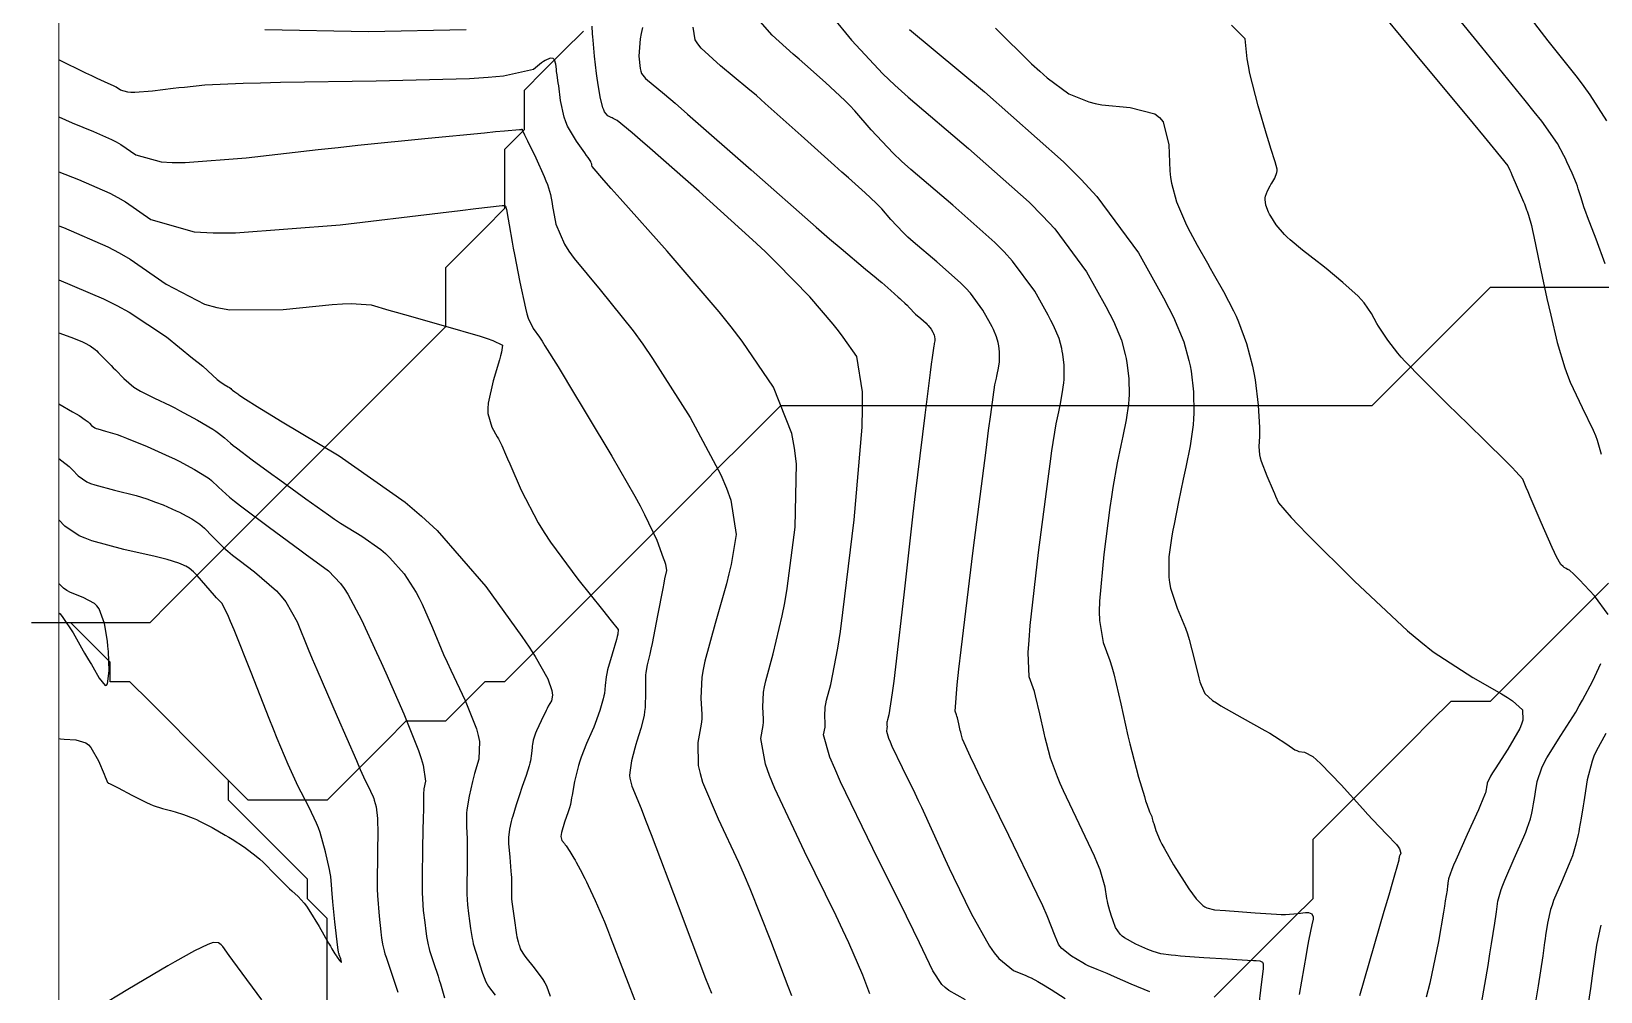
# Model space of a CAD drawing. Header units: metres. Extents: x 837117 to 838477, y 1189012 to 1191015.
# Drawn here: x 837475.1 to 837554.7, y 1189246.7 to 1189295.4 of the extents above; entities that cross this region are included whole.
import ezdxf

# ---------------------------------------------------------------- set-up
doc = ezdxf.new("R2010")
doc.units = ezdxf.units.M
doc.header["$LTSCALE"] = 0.3
doc.layers.add('COORD', color=7, linetype='Continuous', lineweight=20)
doc.layers.add('DRENAJE', color=5, linetype='Continuous', lineweight=25)
doc.layers.add('COTAS 10', color=1, linetype='Continuous')
doc.layers.add('COTAS INT', color=252, linetype='Continuous')

msp = doc.modelspace()

# ---------------------------------------------------------------- linework, layer by layer
at = {"layer": 'COORD'}
msp.add_lwpolyline([(837476.514, 1189013.872), (838476.514, 1189013.872), (838476.514, 1191013.872), (837476.514, 1191013.872)], close=True, dxfattribs=at)
at = {"layer": 'COTAS 10'}
for points, elevation in [([(837506.118, 1189295.572), (837506.054, 1189295.276), (837506.004, 1189294.997), (837505.932, 1189294.132), (837505.993, 1189293.499), (837506.025, 1189293.366), (837506.065, 1189293.251), (837506.266, 1189292.99), (837507.238, 1189292.193), (837507.764, 1189291.741), (837508.402, 1189291.188), (837511.632, 1189288.354), (837514.927, 1189285.459), (837515.605, 1189284.868), (837516.182, 1189284.368), (837517.418, 1189283.321), (837517.964, 1189282.881), (837518.106, 1189282.763), (837518.244, 1189282.647), (837518.706, 1189282.242), (837519.08, 1189281.903), (837519.163, 1189281.829), (837519.236, 1189281.763), (837519.425, 1189281.596), (837519.548, 1189281.481), (837519.58, 1189281.449), (837519.611, 1189281.416), (837519.714, 1189281.296), (837519.853, 1189281.148), (837519.906, 1189281.098), (837519.965, 1189281.045), (837520.23, 1189280.819), (837520.496, 1189280.584), (837520.556, 1189280.524), (837520.609, 1189280.466), (837520.749, 1189280.276), (837520.834, 1189280.124), (837520.852, 1189280.09), (837520.867, 1189280.059), (837520.903, 1189279.976), (837520.92, 1189279.914), (837520.923, 1189279.896), (837520.927, 1189279.877), (837520.935, 1189279.807), (837520.936, 1189279.736), (837520.934, 1189279.696), (837520.923, 1189279.625), (837520.909, 1189279.553), (837520.905, 1189279.533), (837520.9, 1189279.513), (837520.884, 1189279.437), (837520.805, 1189278.851), (837520.761, 1189278.509), (837520.707, 1189278.088), (837520.432, 1189275.919), (837520.062, 1189272.893), (837519.948, 1189271.931), (837519.83, 1189270.916), (837519.362, 1189266.806), (837518.942, 1189263.161), (837518.854, 1189262.44), (837518.778, 1189261.844), (837518.606, 1189260.732), (837518.534, 1189260.472), (837518.522, 1189260.413), (837518.513, 1189260.36), (837518.507, 1189260.215), (837518.514, 1189260.102), (837518.512, 1189260.069), (837518.509, 1189260.035), (837518.487, 1189259.908), (837518.59, 1189259.544), (837518.667, 1189259.361), (837518.764, 1189259.143), (837519.289, 1189258.055), (837519.928, 1189256.75), (837520.096, 1189256.394), (837520.262, 1189256.04), (837520.831, 1189254.78), (837521.464, 1189253.389), (837521.669, 1189252.953), (837521.888, 1189252.495), (837522.785, 1189250.653), (837523.713, 1189249.001), (837523.951, 1189248.662), (837524.18, 1189248.375), (837524.936, 1189247.764), (837525.551, 1189247.513), (837525.691, 1189247.452), (837525.817, 1189247.394), (837526.163, 1189247.218), (837526.535, 1189246.991), (837526.677, 1189246.901), (837526.837, 1189246.8), (837527.555, 1189246.34)], 1590), ([(837524.023, 1189295.547), (837525.837, 1189293.741), (837526.257, 1189293.355), (837526.642, 1189293.018), (837527.739, 1189292.209), (837528.741, 1189291.807), (837529.067, 1189291.727), (837529.413, 1189291.659), (837530.839, 1189291.526), (837532.092, 1189291.205), (837532.329, 1189291.02), (837532.519, 1189290.793), (837532.809, 1189289.623), (837532.856, 1189288.302), (837532.893, 1189287.98), (837532.939, 1189287.677), (837533.191, 1189286.739), (837533.547, 1189285.905), (837533.659, 1189285.668), (837533.776, 1189285.428), (837534.249, 1189284.537), (837534.764, 1189283.623), (837534.908, 1189283.369), (837535.053, 1189283.113), (837535.583, 1189282.186), (837536.084, 1189281.216), (837536.212, 1189280.935), (837536.334, 1189280.648), (837536.736, 1189279.563), (837537.052, 1189278.399), (837537.12, 1189278.063), (837537.181, 1189277.72), (837537.331, 1189276.43), (837537.397, 1189275.298), (837537.404, 1189275.056), (837537.407, 1189274.844), (837537.376, 1189274.333), (837537.4, 1189273.915), (837537.437, 1189273.761), (837537.486, 1189273.591), (837537.774, 1189272.841), (837538.092, 1189272.11), (837538.16, 1189271.952), (837538.22, 1189271.814), (837538.365, 1189271.477), (837539.011, 1189270.74), (837539.386, 1189270.35), (837539.846, 1189269.879), (837542.217, 1189267.507), (837544.917, 1189264.993), (837545.584, 1189264.433), (837546.217, 1189263.932), (837548.214, 1189262.615), (837549.68, 1189261.797), (837549.978, 1189261.611), (837550.23, 1189261.442), (837550.748, 1189260.976), (837550.763, 1189260.458), (837550.697, 1189260.256), (837550.601, 1189260.029), (837550, 1189258.995), (837549.353, 1189257.999), (837549.227, 1189257.795), (837549.125, 1189257.623), (837548.948, 1189257.262), (837548.924, 1189257.118), (837548.919, 1189257.083), (837548.913, 1189257.05), (837548.897, 1189256.948), (837548.882, 1189256.862), (837548.877, 1189256.839), (837548.873, 1189256.816), (837548.855, 1189256.736), (837548.702, 1189256.37), (837548.612, 1189256.167), (837548.502, 1189255.919), (837547.932, 1189254.657), (837547.359, 1189253.369), (837547.247, 1189253.105), (837547.156, 1189252.881), (837546.993, 1189252.409), (837546.962, 1189252.194), (837546.953, 1189252.132), (837546.944, 1189252.069), (837546.913, 1189251.836), (837546.827, 1189251.293), (837546.784, 1189251.036), (837546.733, 1189250.731), (837546.479, 1189249.244), (837546.034, 1189247.124), (837545.862, 1189246.42)], 1600), ([(837476.514, 1189285.524), (837476.755, 1189285.431), (837478.999, 1189284.45), (837479.574, 1189284.146), (837480.128, 1189283.829), (837481.959, 1189282.565), (837483.903, 1189281.544), (837484.528, 1189281.379), (837485.19, 1189281.265), (837487.896, 1189281.282), (837490.375, 1189281.53), (837490.895, 1189281.562), (837491.342, 1189281.579), (837492.356, 1189281.508), (837493.245, 1189281.244), (837493.615, 1189281.138), (837494.037, 1189281.018), (837496.006, 1189280.468), (837497.876, 1189279.926), (837498.236, 1189279.811), (837498.527, 1189279.711), (837499.009, 1189279.477), (837498.959, 1189279.118), (837498.915, 1189278.939), (837498.858, 1189278.725), (837498.546, 1189277.667), (837498.292, 1189276.526), (837498.273, 1189276.259), (837498.276, 1189276.015), (837498.468, 1189275.314), (837498.751, 1189274.831), (837498.811, 1189274.724), (837498.862, 1189274.629), (837498.982, 1189274.385), (837499.172, 1189273.938), (837499.268, 1189273.714), (837499.383, 1189273.448), (837499.958, 1189272.128), (837500.823, 1189270.462), (837501.122, 1189269.978), (837501.446, 1189269.484), (837502.831, 1189267.616), (837504.089, 1189266.048), (837504.533, 1189265.493), (837504.878, 1189265.058), (837504.863, 1189264.822), (837504.835, 1189264.699), (837504.797, 1189264.551), (837504.574, 1189263.805), (837504.342, 1189263.008), (837504.299, 1189262.827), (837504.265, 1189262.663), (837504.216, 1189262.216), (837504.182, 1189261.818), (837504.156, 1189261.686), (837504.124, 1189261.543), (837503.951, 1189260.947), (837503.715, 1189260.288), (837503.643, 1189260.106), (837503.569, 1189259.925), (837503.278, 1189259.27), (837502.997, 1189258.578), (837502.93, 1189258.373), (837502.866, 1189258.163), (837502.674, 1189257.353), (837502.541, 1189256.657), (837502.515, 1189256.519), (837502.494, 1189256.404), (837502.458, 1189256.183), (837502.409, 1189256.006), (837502.381, 1189255.918), (837502.345, 1189255.814), (837502.162, 1189255.296), (837502.003, 1189254.769), (837501.982, 1189254.659), (837501.972, 1189254.565), (837502.021, 1189254.355), (837502.154, 1189254.203), (837502.197, 1189254.145), (837502.243, 1189254.081), (837502.431, 1189253.795), (837502.636, 1189253.456), (837502.693, 1189253.359), (837502.749, 1189253.261), (837502.952, 1189252.896), (837503.192, 1189252.427), (837503.271, 1189252.263), (837503.357, 1189252.085), (837503.713, 1189251.317), (837504.179, 1189250.23), (837504.333, 1189249.849), (837504.498, 1189249.434), (837505.187, 1189247.647), (837505.873, 1189245.851)], 1580), ([(837476.514, 1189259.537), (837476.6, 1189259.521), (837476.782, 1189259.495), (837477.379, 1189259.462), (837477.89, 1189259.309), (837478.018, 1189259.206), (837478.139, 1189259.078), (837478.528, 1189258.399), (837478.811, 1189257.714), (837478.866, 1189257.582), (837478.912, 1189257.474), (837478.991, 1189257.294), (837479.013, 1189257.277), (837479.022, 1189257.272), (837479.032, 1189257.268), (837479.078, 1189257.252), (837479.285, 1189257.152), (837479.397, 1189257.095), (837479.532, 1189257.024), (837480.217, 1189256.661), (837480.967, 1189256.283), (837481.144, 1189256.204), (837481.306, 1189256.135), (837481.781, 1189255.975), (837482.179, 1189255.875), (837482.293, 1189255.844), (837482.409, 1189255.811), (837482.843, 1189255.678), (837483.336, 1189255.489), (837483.49, 1189255.42), (837483.65, 1189255.345), (837484.29, 1189255.016), (837484.959, 1189254.635), (837485.138, 1189254.527), (837485.314, 1189254.419), (837485.925, 1189254.018), (837486.53, 1189253.557), (837486.701, 1189253.41), (837486.873, 1189253.254), (837487.511, 1189252.623), (837488.08, 1189252.037), (837488.21, 1189251.91), (837488.327, 1189251.798), (837488.648, 1189251.521), (837488.959, 1189251.178), (837489.068, 1189251.025), (837489.189, 1189250.846), (837489.71, 1189249.99), (837490.192, 1189249.158), (837490.288, 1189248.994), (837490.368, 1189248.858), (837490.519, 1189248.61), (837490.581, 1189248.523), (837490.605, 1189248.489), (837490.631, 1189248.451), (837490.749, 1189248.28), (837490.842, 1189248.171), (837490.852, 1189248.172), (837490.855, 1189248.187), (837490.811, 1189248.356), (837490.739, 1189248.564), (837490.726, 1189248.605), (837490.715, 1189248.637), (837490.697, 1189248.692), (837490.669, 1189248.932), (837490.518, 1189250.233), (837490.407, 1189251.253), (837490.387, 1189251.47), (837490.371, 1189251.66), (837490.349, 1189252.111), (837490.307, 1189252.531), (837490.278, 1189252.7), (837490.241, 1189252.892), (837490.045, 1189253.78), (837489.768, 1189254.756), (837489.68, 1189255.005), (837489.587, 1189255.244), (837489.211, 1189256.028), (837488.799, 1189256.802), (837488.683, 1189257.035), (837488.566, 1189257.276), (837488.141, 1189258.213), (837487.591, 1189259.531), (837487.396, 1189260.011), (837487.184, 1189260.542), (837486.263, 1189262.878), (837485.403, 1189265.037), (837485.229, 1189265.457), (837485.083, 1189265.799), (837484.785, 1189266.389), (837484.59, 1189266.578), (837484.508, 1189266.667), (837484.414, 1189266.772), (837483.976, 1189267.282), (837483.532, 1189267.792), (837483.435, 1189267.896), (837483.348, 1189267.985), (837483.128, 1189268.173), (837482.957, 1189268.263), (837482.901, 1189268.29), (837482.842, 1189268.318), (837482.599, 1189268.427), (837482.01, 1189268.602), (837481.732, 1189268.672), (837481.406, 1189268.751), (837479.813, 1189269.114), (837478.19, 1189269.552), (837477.844, 1189269.678), (837477.542, 1189269.807), (837476.826, 1189270.289), (837476.514, 1189270.621)], 1570)]:
    msp.add_lwpolyline(points, dxfattribs=dict(at, elevation=elevation))
at = {"layer": 'COTAS INT'}
for points, elevation in [([(837542.382, 1189297.776), (837545.304, 1189294.247), (837548.233, 1189290.714), (837548.795, 1189290.033), (837549.25, 1189289.481), (837549.997, 1189288.561), (837550.097, 1189288.348), (837550.145, 1189288.242), (837550.201, 1189288.115), (837550.474, 1189287.489), (837550.741, 1189286.865), (837550.794, 1189286.741), (837550.837, 1189286.637), (837550.914, 1189286.436), (837550.944, 1189286.34), (837550.958, 1189286.302), (837550.974, 1189286.259), (837551.05, 1189286.064), (837551.194, 1189285.535), (837551.252, 1189285.282), (837551.319, 1189284.983), (837551.627, 1189283.517), (837551.981, 1189281.842), (837552.076, 1189281.411), (837552.17, 1189280.994), (837552.499, 1189279.608), (837552.889, 1189278.315), (837553.021, 1189277.958), (837553.163, 1189277.6), (837553.767, 1189276.312), (837554.324, 1189275.165), (837554.438, 1189274.898), (837554.534, 1189274.652), (837554.736, 1189273.943)], 1604), ([(837554.937, 1189283.602), (837554.478, 1189284.845), (837554.04, 1189285.97), (837553.948, 1189286.217), (837553.869, 1189286.436), (837553.693, 1189286.991), (837553.571, 1189287.4), (837553.527, 1189287.528), (837553.478, 1189287.661), (837553.262, 1189288.19), (837552.997, 1189288.767), (837552.917, 1189288.93), (837552.834, 1189289.094), (837552.51, 1189289.699), (837551.713, 1189290.82), (837551.332, 1189291.309), (837550.882, 1189291.876), (837548.677, 1189294.572), (837546.513, 1189297.249)], 1606), ([(837555.022, 1189290.837), (837554.176, 1189292.158), (837553.869, 1189292.585), (837553.531, 1189293.038), (837552.049, 1189294.896), (837550.645, 1189296.722)], 1608), ([(837537.297, 1189245.346), (837537.464, 1189246.767), (837537.499, 1189247.062), (837537.531, 1189247.314), (837537.606, 1189247.867), (837537.609, 1189248.089), (837537.595, 1189248.132), (837537.574, 1189248.168), (837537.445, 1189248.233), (837537.241, 1189248.249), (837537.173, 1189248.253), (837537.101, 1189248.258), (837536.8, 1189248.276), (837536.258, 1189248.309), (837536.034, 1189248.323), (837535.777, 1189248.339), (837534.584, 1189248.414), (837533.395, 1189248.498), (837533.141, 1189248.52), (837532.92, 1189248.541), (837532.394, 1189248.61), (837532.01, 1189248.724), (837531.878, 1189248.774), (837531.735, 1189248.83), (837531.128, 1189249.098), (837530.557, 1189249.423), (837530.437, 1189249.514), (837530.334, 1189249.607), (837530.1, 1189249.951), (837529.98, 1189250.293), (837529.949, 1189250.385), (837529.918, 1189250.476), (837529.815, 1189250.792), (837529.718, 1189251.163), (837529.692, 1189251.288), (837529.666, 1189251.423), (837529.574, 1189251.99), (837529.318, 1189252.868), (837529.188, 1189253.198), (837529.034, 1189253.565), (837528.264, 1189255.208), (837527.472, 1189256.868), (837527.303, 1189257.246), (837527.156, 1189257.59), (837526.806, 1189258.537), (837526.596, 1189259.317), (837526.537, 1189259.555), (837526.478, 1189259.803), (837526.261, 1189260.777), (837526.046, 1189261.696), (837525.987, 1189261.909), (837525.93, 1189262.103), (837525.726, 1189262.657), (837525.676, 1189263.888), (837525.716, 1189264.51), (837525.778, 1189265.254), (837526.196, 1189268.956), (837526.678, 1189272.694), (837526.782, 1189273.46), (837526.872, 1189274.11), (837527.09, 1189275.486), (837527.219, 1189276.092), (837527.254, 1189276.257), (837527.287, 1189276.42), (837527.404, 1189276.997), (837527.486, 1189277.566), (837527.498, 1189277.724), (837527.505, 1189277.882), (837527.493, 1189278.456), (837527.428, 1189279.014), (837527.402, 1189279.162), (837527.372, 1189279.308), (837527.236, 1189279.811), (837526.951, 1189280.475), (837526.827, 1189280.722), (837526.684, 1189280.997), (837526.009, 1189282.216), (837524.883, 1189283.735), (837524.457, 1189284.198), (837523.98, 1189284.679), (837521.846, 1189286.569), (837519.716, 1189288.377), (837519.242, 1189288.807), (837518.819, 1189289.206), (837517.709, 1189290.389), (837516.878, 1189291.355), (837516.63, 1189291.617), (837516.375, 1189291.877), (837515.391, 1189292.794), (837514.348, 1189293.711), (837514.056, 1189293.971), (837513.763, 1189294.232), (837512.69, 1189295.196), (837511.849, 1189296.148)], 1594), ([(837515.709, 1189296.152), (837516.706, 1189294.935), (837518.302, 1189293.235), (837518.911, 1189292.661), (837519.592, 1189292.044), (837522.654, 1189289.444), (837525.722, 1189286.726), (837526.407, 1189286.035), (837527.02, 1189285.369), (837528.638, 1189283.187), (837529.61, 1189281.433), (837529.815, 1189281.038), (837529.992, 1189280.683), (837530.403, 1189279.728), (837530.599, 1189279.005), (837530.642, 1189278.796), (837530.679, 1189278.583), (837530.773, 1189277.781), (837530.789, 1189276.956), (837530.779, 1189276.728), (837530.761, 1189276.501), (837530.644, 1189275.682), (837530.476, 1189274.853), (837530.428, 1189274.618), (837530.379, 1189274.382), (837530.193, 1189273.51), (837529.971, 1189272.257), (837529.899, 1189271.78), (837529.822, 1189271.246), (837529.504, 1189268.85), (837529.288, 1189266.485), (837529.275, 1189265.972), (837529.283, 1189265.52), (837529.481, 1189264.399), (837529.818, 1189263.483), (837529.914, 1189263.16), (837530.01, 1189262.808), (837530.367, 1189261.286), (837530.726, 1189259.673), (837530.824, 1189259.263), (837530.922, 1189258.869), (837531.269, 1189257.577), (837531.564, 1189256.583), (837531.628, 1189256.377), (837531.685, 1189256.2), (837531.83, 1189255.811), (837531.909, 1189255.641), (837531.925, 1189255.603), (837531.939, 1189255.569), (837531.965, 1189255.479), (837531.998, 1189255.345), (837532.016, 1189255.284), (837532.037, 1189255.213), (837532.145, 1189254.867), (837532.364, 1189254.349), (837532.456, 1189254.168), (837532.561, 1189253.971), (837533.05, 1189253.127), (837533.577, 1189252.284), (837533.704, 1189252.088), (837533.824, 1189251.908), (837534.193, 1189251.394), (837534.527, 1189251.061), (837534.625, 1189250.996), (837534.727, 1189250.942), (837535.113, 1189250.843), (837535.676, 1189250.804), (837535.889, 1189250.788), (837536.126, 1189250.769), (837537.187, 1189250.683), (837538.26, 1189250.618), (837538.506, 1189250.612), (837538.728, 1189250.613), (837539.344, 1189250.66), (837539.74, 1189250.707), (837539.823, 1189250.707), (837539.895, 1189250.701), (837540.063, 1189250.634), (837540.12, 1189250.486), (837540.123, 1189250.431), (837540.12, 1189250.368), (837540.063, 1189250.089), (837539.907, 1189249.35), (837539.842, 1189248.998), (837539.767, 1189248.581), (837539.416, 1189246.544)], 1596), ([(837497.172, 1189295.465), (837492.217, 1189295.362), (837486.958, 1189295.465)], 1588), ([(837522.486, 1189246.285), (837521.654, 1189246.745), (837521.466, 1189246.898), (837521.297, 1189247.063), (837520.84, 1189247.752), (837520.169, 1189249.169), (837519.864, 1189249.792), (837519.508, 1189250.515), (837517.792, 1189253.961), (837516.162, 1189257.338), (837515.86, 1189258.017), (837515.622, 1189258.586), (837515.3, 1189259.716), (837515.371, 1189260.109), (837515.38, 1189260.214), (837515.385, 1189260.316), (837515.365, 1189260.666), (837515.382, 1189261.118), (837515.41, 1189261.283), (837515.448, 1189261.466), (837515.671, 1189262.274), (837516.026, 1189264.115), (837516.148, 1189264.95), (837516.28, 1189265.925), (837516.842, 1189270.621), (837517.246, 1189275.306), (837517.278, 1189276.274), (837517.276, 1189277.1), (837516.98, 1189278.895), (837516.297, 1189279.885), (837516.051, 1189280.203), (837515.78, 1189280.54), (837514.595, 1189281.918), (837512.915, 1189283.652), (837512.332, 1189284.215), (837511.698, 1189284.813), (837508.981, 1189287.27), (837506.487, 1189289.457), (837505.994, 1189289.884), (837505.586, 1189290.234), (837504.826, 1189290.855), (837504.629, 1189290.964), (837504.577, 1189290.992), (837504.526, 1189291.018), (837504.349, 1189291.105), (837504.187, 1189291.3), (837504.146, 1189291.395), (837504.105, 1189291.508), (837503.971, 1189292.066), (837503.852, 1189292.791), (837503.821, 1189293.01), (837503.79, 1189293.238), (837503.688, 1189294.125), (837503.61, 1189294.93), (837503.594, 1189295.104), (837503.582, 1189295.258), (837503.559, 1189295.641)], 1588), ([(837531.835, 1189246.678), (837530.888, 1189247.072), (837530.051, 1189247.454), (837529.856, 1189247.539), (837529.677, 1189247.616), (837529.165, 1189247.818), (837528.719, 1189248.009), (837528.583, 1189248.078), (837528.44, 1189248.155), (837527.878, 1189248.494), (837527.384, 1189248.885), (837527.285, 1189248.995), (837527.202, 1189249.105), (837527.038, 1189249.509), (837526.643, 1189250.539), (837526.415, 1189251.044), (837526.136, 1189251.644), (837524.698, 1189254.605), (837523.258, 1189257.535), (837522.977, 1189258.116), (837522.748, 1189258.596), (837522.343, 1189259.496), (837522.271, 1189259.765), (837522.251, 1189259.847), (837522.23, 1189259.932), (837522.156, 1189260.267), (837522.081, 1189260.584), (837522.061, 1189260.657), (837522.041, 1189260.724), (837521.971, 1189260.915), (837522.07, 1189262.255), (837522.156, 1189263.047), (837522.269, 1189264.022), (837522.888, 1189269.063), (837523.535, 1189274.142), (837523.665, 1189275.141), (837523.773, 1189275.963), (837523.987, 1189277.461), (837524.06, 1189277.802), (837524.079, 1189277.895), (837524.098, 1189277.987), (837524.163, 1189278.311), (837524.21, 1189278.631), (837524.216, 1189278.72), (837524.221, 1189278.809), (837524.214, 1189279.132), (837524.177, 1189279.446), (837524.163, 1189279.529), (837524.146, 1189279.611), (837524.069, 1189279.894), (837523.909, 1189280.267), (837523.839, 1189280.406), (837523.759, 1189280.56), (837523.379, 1189281.246), (837522.746, 1189282.1), (837522.506, 1189282.361), (837522.238, 1189282.631), (837521.038, 1189283.694), (837519.84, 1189284.711), (837519.574, 1189284.953), (837519.336, 1189285.177), (837518.711, 1189285.842), (837518.244, 1189286.386), (837518.105, 1189286.533), (837517.961, 1189286.679), (837517.408, 1189287.195), (837516.557, 1189287.95), (837516.226, 1189288.247), (837515.854, 1189288.582), (837514.164, 1189290.108), (837512.343, 1189291.727), (837511.888, 1189292.121), (837511.454, 1189292.491), (837510.063, 1189293.631), (837509.091, 1189294.532), (837508.92, 1189294.752), (837508.792, 1189294.958), (837508.685, 1189295.596)], 1592), ([(837519.66, 1189295.469), (837523.462, 1189292.318), (837527.464, 1189288.774), (837528.357, 1189287.872), (837529.157, 1189287.004), (837531.268, 1189284.157), (837532.535, 1189281.869), (837532.803, 1189281.354), (837533.034, 1189280.891), (837533.569, 1189279.645), (837533.825, 1189278.702), (837533.881, 1189278.429), (837533.93, 1189278.151), (837534.052, 1189277.105), (837534.074, 1189276.029), (837534.06, 1189275.732), (837534.037, 1189275.435), (837533.884, 1189274.368), (837533.666, 1189273.286), (837533.603, 1189272.98), (837533.538, 1189272.671), (837533.297, 1189271.534), (837533.07, 1189270.404), (837533.016, 1189270.1), (837532.965, 1189269.799), (837532.812, 1189268.743), (837532.798, 1189267.717), (837532.835, 1189267.434), (837532.889, 1189267.153), (837533.236, 1189266.141), (837533.651, 1189265.124), (837533.75, 1189264.839), (837533.841, 1189264.553), (837534.111, 1189263.506), (837534.326, 1189262.603), (837534.382, 1189262.408), (837534.437, 1189262.236), (837534.624, 1189261.812), (837535.025, 1189261.458), (837535.215, 1189261.33), (837535.438, 1189261.189), (837536.531, 1189260.573), (837537.678, 1189259.942), (837537.935, 1189259.792), (837538.167, 1189259.652), (837538.787, 1189259.234), (837539.199, 1189258.963), (837539.298, 1189258.915), (837539.392, 1189258.878), (837539.678, 1189258.845), (837540.114, 1189258.616), (837540.302, 1189258.456), (837540.518, 1189258.253), (837541.542, 1189257.174), (837542.637, 1189255.966), (837542.898, 1189255.683), (837543.141, 1189255.422), (837543.869, 1189254.667), (837544.347, 1189254.15), (837544.433, 1189254.04), (837544.499, 1189253.944), (837544.569, 1189253.716), (837544.519, 1189253.604), (837544.509, 1189253.582), (837544.501, 1189253.564), (837544.488, 1189253.528), (837544.486, 1189253.517), (837544.486, 1189253.514), (837544.485, 1189253.511), (837544.484, 1189253.499), (837544.479, 1189253.47), (837544.477, 1189253.457), (837544.474, 1189253.441), (837544.461, 1189253.363), (837544.147, 1189252.252), (837543.954, 1189251.584), (837543.716, 1189250.76), (837542.475, 1189246.483)], 1598), ([(837555.092, 1189265.808), (837554.391, 1189266.762), (837553.623, 1189267.577), (837553.472, 1189267.734), (837553.348, 1189267.86), (837553.125, 1189268.068), (837553.069, 1189268.087), (837553.05, 1189268.095), (837553.03, 1189268.104), (837552.949, 1189268.144), (837552.855, 1189268.204), (837552.827, 1189268.225), (837552.799, 1189268.248), (837552.691, 1189268.346), (837552.469, 1189268.743), (837552.369, 1189268.953), (837552.252, 1189269.207), (837551.689, 1189270.489), (837551.137, 1189271.777), (837551.026, 1189272.035), (837550.934, 1189272.25), (837550.753, 1189272.67), (837550.41, 1189273.068), (837550.216, 1189273.27), (837549.978, 1189273.51), (837548.761, 1189274.708), (837547.369, 1189276.064), (837547.022, 1189276.404), (837546.691, 1189276.729), (837545.632, 1189277.775), (837544.789, 1189278.649), (837544.593, 1189278.866), (837544.414, 1189279.072), (837543.906, 1189279.723), (837543.537, 1189280.284), (837543.445, 1189280.433), (837543.358, 1189280.578), (837543.084, 1189281.08), (837542.714, 1189281.615), (837542.567, 1189281.781), (837542.4, 1189281.956), (837541.634, 1189282.651), (837540.777, 1189283.357), (837540.553, 1189283.538), (837540.334, 1189283.713), (837539.588, 1189284.29), (837538.951, 1189284.812), (837538.801, 1189284.951), (837538.663, 1189285.089), (837538.257, 1189285.568), (837537.975, 1189286.004), (837537.914, 1189286.114), (837537.861, 1189286.219), (837537.732, 1189286.562), (837537.694, 1189286.863), (837537.699, 1189286.943), (837537.709, 1189287.021), (837537.801, 1189287.288), (837537.941, 1189287.545), (837537.982, 1189287.615), (837538.024, 1189287.686), (837538.183, 1189287.942), (837538.287, 1189288.223), (837538.293, 1189288.311), (837538.291, 1189288.402), (837538.201, 1189288.767), (837537.977, 1189289.441), (837537.889, 1189289.728), (837537.79, 1189290.057), (837537.338, 1189291.609), (837536.919, 1189293.246), (837536.84, 1189293.63), (837536.777, 1189293.983), (837536.683, 1189295.009), (837535.991, 1189295.696)], 1602), ([(837517.647, 1189246.588), (837517.291, 1189247.526), (837516.578, 1189249.174), (837516.278, 1189249.814), (837515.934, 1189250.535), (837514.324, 1189253.806), (837512.83, 1189256.991), (837512.56, 1189257.657), (837512.351, 1189258.231), (837512.114, 1189259.523), (837512.233, 1189260.184), (837512.248, 1189260.358), (837512.256, 1189260.529), (837512.222, 1189261.118), (837512.251, 1189261.875), (837512.298, 1189262.153), (837512.362, 1189262.46), (837512.735, 1189263.816), (837513.201, 1189265.743), (837513.324, 1189266.411), (837513.444, 1189267.138), (837513.853, 1189270.246), (837513.922, 1189273.457), (837513.828, 1189274.248), (837513.684, 1189274.997), (837512.756, 1189277.35), (837511.169, 1189279.667), (837510.611, 1189280.395), (837510.001, 1189281.159), (837507.369, 1189284.229), (837504.979, 1189286.904), (837504.522, 1189287.42), (837504.154, 1189287.838), (837503.563, 1189288.535), (837503.553, 1189288.589), (837503.55, 1189288.602), (837503.548, 1189288.613), (837503.542, 1189288.647), (837503.531, 1189288.684), (837503.519, 1189288.714), (837503.487, 1189288.784), (837503.352, 1189288.992), (837503.28, 1189289.094), (837503.194, 1189289.216), (837502.76, 1189289.819), (837502.313, 1189290.579), (837502.219, 1189290.8), (837502.138, 1189291.025), (837501.952, 1189291.878), (837501.864, 1189292.615), (837501.845, 1189292.768), (837501.829, 1189292.898), (837501.787, 1189293.185), (837501.76, 1189293.354), (837501.753, 1189293.41), (837501.745, 1189293.47), (837501.717, 1189293.72), (837501.655, 1189293.935), (837501.626, 1189293.973), (837501.592, 1189294.001), (837501.426, 1189294.024), (837501.175, 1189293.912), (837501.087, 1189293.855), (837500.991, 1189293.788), (837500.579, 1189293.45), (837499.073, 1189293.108), (837498.288, 1189293.037), (837497.343, 1189292.977), (837492.602, 1189292.849), (837487.753, 1189292.781), (837486.74, 1189292.759), (837485.87, 1189292.737), (837483.917, 1189292.645), (837482.889, 1189292.541), (837482.601, 1189292.51), (837482.312, 1189292.478), (837481.258, 1189292.357), (837480.363, 1189292.287), (837480.175, 1189292.288), (837480.013, 1189292.297), (837479.643, 1189292.402), (837479.425, 1189292.552), (837479.359, 1189292.59), (837479.291, 1189292.626), (837479.024, 1189292.743), (837478.452, 1189292.999), (837478.192, 1189293.123), (837477.888, 1189293.27), (837476.514, 1189293.946)], 1586), ([(837476.514, 1189291.047), (837476.516, 1189291.046), (837476.862, 1189290.889), (837477.192, 1189290.743), (837478.267, 1189290.306), (837479.194, 1189289.901), (837479.431, 1189289.776), (837479.659, 1189289.644), (837480.415, 1189289.123), (837481.7, 1189288.759), (837482.263, 1189288.727), (837482.915, 1189288.725), (837486.018, 1189288.968), (837489.675, 1189289.387), (837490.678, 1189289.497), (837491.676, 1189289.604), (837495.244, 1189289.966), (837498.106, 1189290.243), (837498.66, 1189290.296), (837499.109, 1189290.339), (837499.871, 1189290.407), (837499.942, 1189290.409), (837499.956, 1189290.41), (837499.968, 1189290.412), (837499.992, 1189290.419), (837500.001, 1189290.421), (837500.004, 1189290.418), (837500.008, 1189290.403), (837500.011, 1189290.384), (837500.013, 1189290.379), (837500.014, 1189290.375), (837500.021, 1189290.362), (837500.13, 1189290.141), (837500.195, 1189290.005), (837500.277, 1189289.837), (837500.699, 1189288.962), (837501.131, 1189288.017), (837501.219, 1189287.805), (837501.293, 1189287.616), (837501.445, 1189287.11), (837501.525, 1189286.656), (837501.554, 1189286.499), (837501.586, 1189286.329), (837501.725, 1189285.598), (837502.164, 1189284.59), (837502.385, 1189284.244), (837502.65, 1189283.869), (837503.965, 1189282.276), (837505.637, 1189280.199), (837506.127, 1189279.52), (837506.628, 1189278.796), (837508.532, 1189275.804), (837510.093, 1189272.895), (837510.378, 1189272.223), (837510.598, 1189271.608), (837510.863, 1189269.87), (837510.607, 1189268.35), (837510.5, 1189267.873), (837510.377, 1189267.372), (837509.8, 1189265.357), (837509.276, 1189263.454), (837509.186, 1189263.023), (837509.12, 1189262.633), (837509.08, 1189261.569), (837509.127, 1189260.743), (837509.116, 1189260.503), (837509.094, 1189260.258), (837508.928, 1189259.33), (837508.941, 1189258.153), (837509.033, 1189257.751), (837509.163, 1189257.315), (837509.95, 1189255.463), (837510.987, 1189253.257), (837511.275, 1189252.598), (837511.563, 1189251.917), (837512.607, 1189249.286), (837513.482, 1189246.979), (837513.664, 1189246.503)], 1584), ([(837476.514, 1189288.259), (837477.511, 1189287.868), (837479.096, 1189287.175), (837479.502, 1189286.961), (837479.893, 1189286.737), (837481.187, 1189285.844), (837483.387, 1189285.221), (837484.35, 1189285.166), (837485.467, 1189285.163), (837490.777, 1189285.578), (837495.877, 1189286.183), (837496.861, 1189286.299), (837497.658, 1189286.394), (837498.993, 1189286.55), (837499.095, 1189286.552), (837499.116, 1189286.549), (837499.134, 1189286.545), (837499.173, 1189286.517), (837499.211, 1189286.349), (837499.228, 1189286.257), (837499.249, 1189286.145), (837499.348, 1189285.573), (837499.503, 1189284.7), (837499.558, 1189284.397), (837499.619, 1189284.068), (837499.886, 1189282.661), (837500.174, 1189281.342), (837500.248, 1189281.068), (837500.32, 1189280.834), (837500.562, 1189280.322), (837500.894, 1189279.869), (837501.024, 1189279.673), (837501.169, 1189279.446), (837501.832, 1189278.37), (837502.716, 1189276.9), (837503.002, 1189276.424), (837503.306, 1189275.918), (837504.551, 1189273.843), (837505.729, 1189271.808), (837505.99, 1189271.328), (837506.224, 1189270.883), (837506.833, 1189269.577), (837507.169, 1189268.692), (837507.229, 1189268.512), (837507.276, 1189268.362), (837507.329, 1189268.054), (837507.237, 1189267.629), (837507.191, 1189267.403), (837507.138, 1189267.131), (837506.873, 1189265.758), (837506.598, 1189264.354), (837506.538, 1189264.062), (837506.484, 1189263.812), (837506.35, 1189263.258), (837506.283, 1189262.875), (837506.272, 1189262.733), (837506.265, 1189262.575), (837506.267, 1189261.873), (837506.246, 1189261.102), (837506.224, 1189260.9), (837506.195, 1189260.703), (837506.031, 1189260.036), (837505.831, 1189259.398), (837505.779, 1189259.22), (837505.728, 1189259.041), (837505.559, 1189258.392), (837505.464, 1189257.8), (837505.461, 1189257.657), (837505.467, 1189257.524), (837505.575, 1189257.119), (837506.04, 1189255.978), (837506.272, 1189255.381), (837506.549, 1189254.661), (837507.922, 1189251.047), (837509.317, 1189247.37), (837509.607, 1189246.611)], 1582), ([(837476.514, 1189282.776), (837478.785, 1189281.818), (837479.455, 1189281.484), (837480.08, 1189281.146), (837481.969, 1189279.893), (837483.302, 1189278.819), (837483.577, 1189278.593), (837483.81, 1189278.399), (837484.311, 1189277.955), (837484.544, 1189277.735), (837484.609, 1189277.681), (837484.673, 1189277.631), (837484.908, 1189277.476), (837485.101, 1189277.364), (837485.139, 1189277.34), (837485.172, 1189277.32), (837485.235, 1189277.273), (837485.28, 1189277.232), (837485.301, 1189277.215), (837485.325, 1189277.196), (837485.444, 1189277.107), (837485.592, 1189276.999), (837485.635, 1189276.967), (837485.68, 1189276.935), (837485.848, 1189276.812), (837486.702, 1189276.281), (837487.179, 1189275.991), (837487.76, 1189275.639), (837490.725, 1189273.854), (837494.086, 1189271.509), (837494.915, 1189270.804), (837495.702, 1189270.075), (837498.178, 1189267.244), (837499.994, 1189264.708), (837500.364, 1189264.165), (837500.675, 1189263.691), (837501.322, 1189262.555), (837501.513, 1189261.966), (837501.538, 1189261.837), (837501.551, 1189261.723), (837501.498, 1189261.433), (837501.338, 1189261.161), (837501.283, 1189261.058), (837501.224, 1189260.943), (837500.972, 1189260.427), (837500.739, 1189259.913), (837500.692, 1189259.8), (837500.652, 1189259.699), (837500.569, 1189259.437), (837500.535, 1189259.225), (837500.527, 1189259.155), (837500.518, 1189259.08), (837500.49, 1189258.769), (837500.431, 1189258.389), (837500.404, 1189258.271), (837500.371, 1189258.147), (837500.212, 1189257.652), (837500.018, 1189257.101), (837499.963, 1189256.942), (837499.908, 1189256.779), (837499.708, 1189256.168), (837499.531, 1189255.595), (837499.492, 1189255.458), (837499.456, 1189255.329), (837499.362, 1189254.938), (837499.323, 1189254.516), (837499.323, 1189254.368), (837499.327, 1189254.206), (837499.38, 1189253.509), (837499.443, 1189252.804), (837499.455, 1189252.637), (837499.463, 1189252.483), (837499.471, 1189252.027), (837499.466, 1189251.699), (837499.467, 1189251.625), (837499.468, 1189251.558), (837499.479, 1189251.376), (837499.51, 1189251.129), (837499.524, 1189251.02), (837499.541, 1189250.895), (837499.62, 1189250.299), (837499.706, 1189249.702), (837499.726, 1189249.577), (837499.745, 1189249.468), (837499.801, 1189249.221), (837499.846, 1189249.086), (837499.87, 1189249.01), (837499.911, 1189248.871), (837500.046, 1189248.638), (837500.116, 1189248.54), (837500.201, 1189248.428), (837500.627, 1189247.902), (837501.068, 1189247.305), (837501.161, 1189247.149), (837501.243, 1189246.996), (837501.435, 1189246.473)], 1578), ([(837476.514, 1189280.092), (837477.122, 1189279.872), (837477.603, 1189279.691), (837477.715, 1189279.643), (837477.818, 1189279.597), (837478.11, 1189279.436), (837478.359, 1189279.246), (837478.435, 1189279.18), (837478.513, 1189279.108), (837478.82, 1189278.801), (837479.17, 1189278.436), (837479.275, 1189278.327), (837479.384, 1189278.215), (837479.809, 1189277.781), (837480.321, 1189277.35), (837480.485, 1189277.239), (837480.659, 1189277.132), (837481.366, 1189276.776), (837482.168, 1189276.406), (837482.401, 1189276.29), (837482.64, 1189276.167), (837483.542, 1189275.675), (837484.322, 1189275.213), (837484.483, 1189275.11), (837484.62, 1189275.018), (837484.92, 1189274.775), (837485.224, 1189274.5), (837485.363, 1189274.387), (837485.527, 1189274.259), (837486.322, 1189273.664), (837487.317, 1189272.935), (837487.608, 1189272.722), (837487.906, 1189272.504), (837489.035, 1189271.679), (837490.184, 1189270.867), (837490.494, 1189270.658), (837490.8, 1189270.455), (837491.874, 1189269.78), (837492.843, 1189269.104), (837493.082, 1189268.901), (837493.309, 1189268.691), (837494.023, 1189267.875), (837494.63, 1189266.931), (837494.789, 1189266.641), (837494.944, 1189266.338), (837495.473, 1189265.14), (837496.031, 1189263.795), (837496.205, 1189263.4), (837496.387, 1189262.995), (837497.114, 1189261.45), (837497.697, 1189260.016), (837497.788, 1189259.681), (837497.849, 1189259.373), (837497.817, 1189258.481), (837497.601, 1189257.758), (837497.547, 1189257.556), (837497.495, 1189257.352), (837497.327, 1189256.607), (837497.213, 1189255.912), (837497.195, 1189255.739), (837497.183, 1189255.575), (837497.192, 1189255.053), (837497.226, 1189254.46), (837497.229, 1189254.25), (837497.231, 1189254.021), (837497.217, 1189253.031), (837497.202, 1189252.053), (837497.203, 1189251.832), (837497.207, 1189251.632), (837497.239, 1189251.09), (837497.29, 1189250.663), (837497.306, 1189250.536), (837497.323, 1189250.404), (837497.39, 1189249.897), (837497.475, 1189249.388), (837497.503, 1189249.256), (837497.533, 1189249.127), (837497.66, 1189248.693), (837497.797, 1189248.281), (837497.834, 1189248.166), (837497.87, 1189248.05), (837497.995, 1189247.629), (837498.168, 1189247.2), (837498.234, 1189247.079), (837498.307, 1189246.957), (837498.636, 1189246.511)], 1576), ([(837476.514, 1189276.503), (837477.215, 1189276.094), (837477.39, 1189275.989), (837477.539, 1189275.899), (837477.857, 1189275.692), (837477.995, 1189275.577), (837478.063, 1189275.513), (837478.172, 1189275.397), (837478.342, 1189275.283), (837478.413, 1189275.252), (837478.495, 1189275.222), (837478.88, 1189275.119), (837479.481, 1189274.936), (837479.699, 1189274.857), (837479.941, 1189274.764), (837481.002, 1189274.327), (837482.106, 1189273.833), (837482.374, 1189273.706), (837482.626, 1189273.584), (837483.404, 1189273.174), (837483.997, 1189272.804), (837484.133, 1189272.706), (837484.258, 1189272.609), (837484.606, 1189272.277), (837485.167, 1189271.767), (837485.426, 1189271.559), (837485.73, 1189271.321), (837487.2, 1189270.22), (837488.732, 1189269.098), (837489.074, 1189268.847), (837489.381, 1189268.622), (837490.196, 1189268.026), (837490.807, 1189267.386), (837490.986, 1189267.134), (837491.169, 1189266.849), (837491.863, 1189265.547), (837492.63, 1189263.895), (837492.859, 1189263.39), (837493.094, 1189262.863), (837494.005, 1189260.787), (837494.756, 1189258.917), (837494.891, 1189258.52), (837494.995, 1189258.176), (837495.106, 1189257.372), (837495.033, 1189256.973), (837495.021, 1189256.884), (837495.011, 1189256.805), (837495.005, 1189256.597), (837495.008, 1189256.116), (837495.004, 1189255.864), (837494.998, 1189255.56), (837494.962, 1189254.035), (837494.938, 1189252.407), (837494.94, 1189252.039), (837494.946, 1189251.707), (837494.998, 1189250.805), (837495.07, 1189250.197), (837495.088, 1189250.051), (837495.105, 1189249.913), (837495.159, 1189249.495), (837495.243, 1189249.074), (837495.279, 1189248.935), (837495.321, 1189248.786), (837495.519, 1189248.165), (837495.748, 1189247.476), (837495.809, 1189247.284), (837495.869, 1189247.091), (837496.08, 1189246.387)], 1574), ([(837476.514, 1189273.727), (837476.675, 1189273.614), (837477.034, 1189273.315), (837477.125, 1189273.231), (837477.213, 1189273.148), (837477.499, 1189272.843), (837477.942, 1189272.545), (837478.129, 1189272.465), (837478.343, 1189272.387), (837479.346, 1189272.116), (837480.443, 1189271.843), (837480.716, 1189271.764), (837480.975, 1189271.683), (837481.425, 1189271.517), (837481.8, 1189271.377), (837482.474, 1189271.076), (837482.638, 1189270.998), (837482.792, 1189270.923), (837483.266, 1189270.673), (837483.673, 1189270.394), (837483.784, 1189270.301), (837483.895, 1189270.201), (837483.921, 1189270.175), (837484.291, 1189269.78), (837484.859, 1189269.22), (837485.078, 1189269.032), (837485.323, 1189268.83), (837485.662, 1189268.571), (837486.435, 1189267.98), (837487.549, 1189267.017), (837487.797, 1189266.743), (837488.019, 1189266.465), (837488.6, 1189265.437), (837489.161, 1189264.062), (837489.369, 1189263.567), (837489.601, 1189263.021), (837490.629, 1189260.637), (837491.604, 1189258.408), (837491.803, 1189257.96), (837491.971, 1189257.587), (837492.317, 1189256.851), (837492.45, 1189256.575), (837492.482, 1189256.49), (837492.514, 1189256.403), (837492.611, 1189256.058), (837492.673, 1189255.466), (837492.681, 1189255.223), (837492.686, 1189254.945), (837492.671, 1189253.652), (837492.66, 1189252.248), (837492.667, 1189251.899), (837492.679, 1189251.568), (837492.758, 1189250.519), (837492.85, 1189249.732), (837492.87, 1189249.566), (837492.887, 1189249.422), (837492.928, 1189249.094), (837493.012, 1189248.76), (837493.056, 1189248.614), (837493.109, 1189248.444), (837493.379, 1189247.637), (837493.699, 1189246.671)], 1572), ([(837476.514, 1189265.908), (837476.575, 1189265.843), (837476.722, 1189265.666), (837477.238, 1189264.879), (837477.658, 1189264.133), (837477.744, 1189263.982), (837477.818, 1189263.856), (837477.975, 1189263.602), (837478.109, 1189263.388), (837478.167, 1189263.286), (837478.236, 1189263.167), (837478.56, 1189262.582), (837478.872, 1189262.213), (837478.932, 1189262.229), (837478.98, 1189262.296), (837479.06, 1189262.966), (837479.028, 1189263.944), (837479.007, 1189264.206), (837478.98, 1189264.465), (837478.837, 1189265.365), (837478.561, 1189266.097), (837478.451, 1189266.25), (837478.327, 1189266.38), (837477.754, 1189266.671), (837477.102, 1189266.924), (837476.927, 1189267.031), (837476.755, 1189267.155), (837476.514, 1189267.387)], 1568), ([(837548.497, 1189245.125), (837548.992, 1189248.022), (837549.091, 1189248.615), (837549.175, 1189249.117), (837549.342, 1189250.174), (837549.403, 1189250.628), (837549.42, 1189250.75), (837549.437, 1189250.87), (837549.498, 1189251.29), (837549.661, 1189251.87), (837549.742, 1189252.091), (837549.839, 1189252.339), (837550.321, 1189253.454), (837550.804, 1189254.544), (837550.902, 1189254.775), (837550.985, 1189254.977), (837551.153, 1189255.453), (837551.217, 1189255.74), (837551.234, 1189255.822), (837551.25, 1189255.906), (837551.305, 1189256.217), (837551.364, 1189256.584), (837551.383, 1189256.702), (837551.403, 1189256.828), (837551.487, 1189257.345), (837551.725, 1189258.047), (837551.843, 1189258.289), (837551.983, 1189258.553), (837552.677, 1189259.678), (837553.437, 1189260.872), (837553.619, 1189261.178), (837553.789, 1189261.474), (837554.302, 1189262.456), (837554.706, 1189263.332)], 1602), ([(837554.965, 1189259.779), (837554.47, 1189258.89), (837554.362, 1189258.637), (837554.266, 1189258.381), (837554.026, 1189257.428), (837553.882, 1189256.538), (837553.847, 1189256.321), (837553.814, 1189256.117), (837553.712, 1189255.485), (837553.619, 1189254.949), (837553.591, 1189254.806), (837553.562, 1189254.665), (837553.452, 1189254.171), (837553.268, 1189253.584), (837553.193, 1189253.384), (837553.107, 1189253.168), (837552.711, 1189252.251), (837552.32, 1189251.31), (837552.237, 1189251.078), (837552.166, 1189250.858), (837552.003, 1189250.17), (837551.913, 1189249.547), (837551.888, 1189249.368), (837551.863, 1189249.187), (837551.771, 1189248.512), (837551.532, 1189246.995), (837551.414, 1189246.284)], 1604), ([(837553.986, 1189245.438), (837554.2, 1189246.849), (837554.322, 1189247.746), (837554.355, 1189247.986), (837554.388, 1189248.223), (837554.508, 1189249.051), (837554.671, 1189249.847), (837554.732, 1189250.064)], 1606), ([(837486.807, 1189246.281), (837485.583, 1189247.951), (837485.347, 1189248.274), (837485.156, 1189248.536), (837484.839, 1189248.976), (837484.789, 1189249.033), (837484.766, 1189249.053), (837484.74, 1189249.076), (837484.613, 1189249.174), (837484.334, 1189249.18), (837484.212, 1189249.144), (837484.071, 1189249.092), (837483.399, 1189248.768), (837482.395, 1189248.204), (837482.045, 1189248), (837481.663, 1189247.776), (837480.022, 1189246.796), (837478.518, 1189245.886)], 1572)]:
    msp.add_lwpolyline(points, dxfattribs=dict(at, elevation=elevation))
at = {"layer": 'DRENAJE'}
msp.add_line((837481.122, 1189265.4), (837475.124, 1189265.4), dxfattribs=at)
for points in [[(837503.114, 1189295.39, 0), (837502.115, 1189294.39, 0), (837501.115, 1189293.391, 0), (837500.115, 1189292.391, 0), (837500.115, 1189290.392, 0), (837499.116, 1189289.392, 0), (837499.116, 1189286.393, 0), (837498.116, 1189285.393, 0), (837497.116, 1189284.394, 0), (837496.117, 1189283.394, 0), (837496.117, 1189280.395, 0), (837494.117, 1189278.396, 0), (837493.118, 1189277.396, 0), (837492.118, 1189276.396, 0), (837491.118, 1189275.397, 0), (837490.119, 1189274.397, 0), (837489.119, 1189273.397, 0), (837488.119, 1189272.398, 0), (837487.12, 1189271.398, 0), (837486.12, 1189270.399, 0), (837485.12, 1189269.399, 0), (837484.121, 1189268.399, 0), (837483.121, 1189267.4, 0), (837482.121, 1189266.4, 0), (837481.122, 1189265.4, 0)], [(837565.093, 1189282.394, 0), (837549.099, 1189282.394, 0), (837548.099, 1189281.395, 0), (837547.099, 1189280.395, 0), (837546.1, 1189279.395, 0), (837545.1, 1189278.396, 0), (837544.1, 1189277.396, 0), (837543.101, 1189276.396, 0), (837513.111, 1189276.396, 0), (837512.111, 1189275.397, 0), (837511.112, 1189274.397, 0), (837510.112, 1189273.397, 0), (837509.112, 1189272.398, 0), (837508.113, 1189271.398, 0), (837507.113, 1189270.399, 0), (837506.113, 1189269.399, 0), (837505.114, 1189268.399, 0), (837504.114, 1189267.4, 0), (837503.114, 1189266.4, 0), (837502.115, 1189265.4, 0), (837501.115, 1189264.401, 0), (837500.115, 1189263.401, 0), (837499.116, 1189262.401, 0), (837498.116, 1189262.401, 0), (837497.116, 1189261.402, 0), (837496.117, 1189260.402, 0), (837494.117, 1189260.402, 0), (837493.118, 1189259.402, 0), (837492.118, 1189258.403, 0), (837491.118, 1189257.403, 0), (837490.119, 1189256.403, 0), (837486.12, 1189256.403, 0), (837485.12, 1189257.403, 0)], [(837555.097, 1189267.4, 0), (837554.097, 1189266.4, 0), (837553.097, 1189265.4, 0), (837552.098, 1189264.401, 0), (837551.098, 1189263.401, 0), (837550.098, 1189262.401, 0), (837549.099, 1189261.402, 0), (837547.099, 1189261.402, 0), (837546.1, 1189260.402, 0), (837545.1, 1189259.402, 0), (837544.1, 1189258.403, 0), (837543.101, 1189257.403, 0), (837542.101, 1189256.403, 0), (837541.101, 1189255.404, 0), (837540.102, 1189254.404, 0), (837540.102, 1189251.405, 0), (837539.102, 1189250.405, 0), (837537.103, 1189248.406, 0), (837536.103, 1189247.406, 0), (837535.103, 1189246.407, 0)], [(837485.12, 1189257.403, 0), (837484.121, 1189258.403, 0), (837483.121, 1189259.402, 0), (837482.121, 1189260.402, 0), (837481.122, 1189261.402, 0), (837480.122, 1189262.401, 0), (837479.122, 1189262.401, 0), (837479.122, 1189263.401, 0), (837478.123, 1189264.401, 0), (837477.123, 1189265.4, 0)], [(837498.41, 1189229.093, 0), (837497.116, 1189230.412, 0), (837496.117, 1189231.412, 0), (837496.117, 1189235.41, 0), (837495.117, 1189236.41, 0), (837495.117, 1189237.41, 0), (837494.117, 1189238.409, 0), (837493.118, 1189239.409, 0), (837493.118, 1189240.409, 0), (837492.118, 1189241.408, 0), (837492.118, 1189242.408, 0), (837491.118, 1189243.408, 0), (837490.119, 1189244.407, 0), (837490.119, 1189250.405, 0), (837489.119, 1189251.405, 0), (837489.119, 1189252.405, 0), (837488.119, 1189253.404, 0), (837487.12, 1189254.404, 0), (837486.12, 1189255.404, 0), (837485.12, 1189256.403, 0), (837485.12, 1189257.403, 0)]]:
    msp.add_polyline3d(points, dxfattribs=at)

doc.saveas('drawing.dxf')
